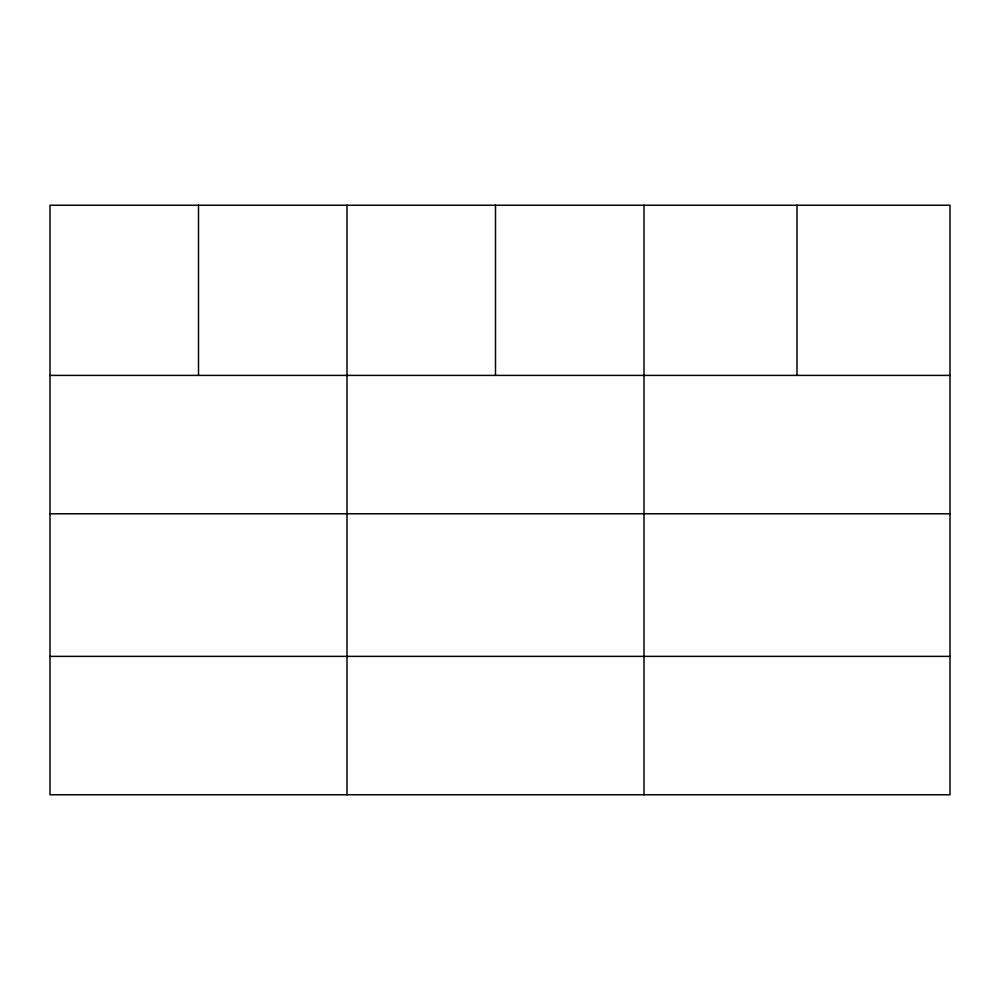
<?xml version="1.0" encoding="UTF-8"?>
<svg xmlns="http://www.w3.org/2000/svg" width="1000" height="1000" viewBox="0 0 1000 1000"><rect width="100%" height="100%" fill="white"/><g stroke="black" fill="none" stroke-linecap="round" stroke-linejoin="round"><path stroke-width="1.5" d="M950 513.787L950 205.238L50 205.238L50 794.762L950 794.762L950 513.787L50 513.787M50 375.4L950 375.4M50 656.375L950 656.375M797 205.238L797 375.4M644 205.238L644 794.762M495.5 205.238L495.5 375.4M347 205.238L347 794.762M198.5 205.238L198.5 375.4"/></g></svg>
